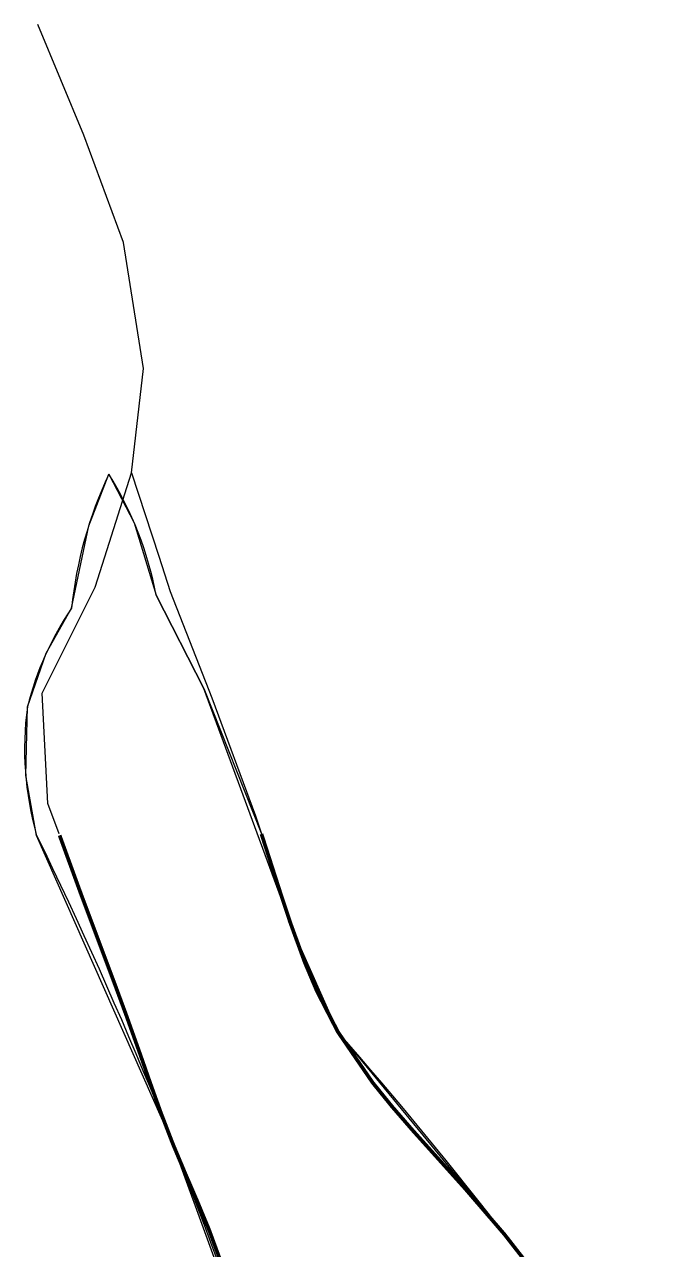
# Model space of a CAD drawing. Extents: x 203591 to 208218, y 4854879 to 4857795.
# Drawn here: x 207337.7 to 207369, y 4856002.8 to 4856062.3 of the extents above; entities that cross this region are included whole.
import ezdxf

# ---------------------------------------------------------------- set-up
doc = ezdxf.new("R2010")
doc.units = 0
doc.header["$LTSCALE"] = 1.5
doc.header["$MEASUREMENT"] = 0
for name, color, linetype in [('CD-MALHA-LOTES', 40, 'CONTINUOUS'), ('HD-CURSO-PERENE', 170, 'CONTINUOUS'), ('RU-QUADRAS', 210, 'CONTINUOUS')]:
    doc.layers.add(name, color=color, linetype=linetype)

msp = doc.modelspace()

# ---------------------------------------------------------------- linework, layer by layer
at = {"layer": 'CD-MALHA-LOTES', "linetype": 'Continuous', "flags": 128}
msp.add_lwpolyline([(207349.16, 4855996.38), (207344.91, 4856008.03), (207338.34, 4856022.89), (207337.81, 4856025.79), (207337.89, 4856029.14), (207338.81, 4856031.74), (207340.04, 4856033.93), (207340.87, 4856037.93), (207341.85, 4856040.43), (207343.08, 4856038.07), (207344.15, 4856034.55), (207346.47, 4856030.03), (207349.27, 4856022.96), (207350.85, 4856018.12), (207352.98, 4856013.35), (207361.38, 4856003.13), (207368.98, 4855992.67)], dxfattribs=at)
at = {"layer": 'HD-CURSO-PERENE', "flags": 128}
for points in [[(207342.954438, 4856040.503844), (207343.526117, 4856045.561783), (207342.553586, 4856051.679533), (207340.627848, 4856056.900045), (207338.402997, 4856062.272344)], [(207341.647598, 4856036.410637), (207342.954438, 4856040.503844), (207344.272348, 4856036.443663)], [(207339.432538, 4856022.957142), (207338.887271, 4856024.439656), (207338.610918, 4856029.802394), (207341.181495, 4856034.950737), (207341.647598, 4856036.410637)], [(207344.272348, 4856036.443663), (207344.827808, 4856034.732419), (207346.853688, 4856029.561522), (207348.977084, 4856023.838976), (207349.265949, 4856022.956878)]]:
    msp.add_lwpolyline(points, dxfattribs=at)
at = {"layer": 'HD-CURSO-PERENE', "const_width": 0.18, "flags": 128}
for points in [[(207347.322165, 4856002.092184), (207346.7102, 4856003.757167), (207346.134526, 4856005.142508), (207345.540171, 4856006.520578), (207344.959854, 4856007.904043), (207344.374418, 4856009.425664), (207343.868183, 4856010.837762), (207343.373051, 4856012.254198), (207342.675607, 4856014.205638), (207342.156843, 4856015.6131), (207341.102736, 4856018.421693), (207340.484366, 4856020.071656), (207339.456307, 4856022.890104)], [(207349.265949, 4856022.956878), (207350.18197, 4856020.113431), (207350.655371, 4856018.680941), (207351.376847, 4856016.70351), (207351.962432, 4856015.318421), (207352.978226, 4856013.347111), (207354.669636, 4856010.878903), (207355.617966, 4856009.710284), (207356.60614, 4856008.570625), (207358.111257, 4856006.898686), (207359.11696, 4856005.78335), (207361.070937, 4856003.513733), (207362.291695, 4856001.949321)]]:
    msp.add_lwpolyline(points, dxfattribs=at)
at = {"layer": 'RU-QUADRAS', "color": 6, "linetype": 'Continuous'}
msp.add_lwpolyline([(207368.98, 4855992.67, 0.029819801), (207352.98, 4856013.35), (207350.85, 4856018.12), (207346.47, 4856030.03), (207344.15, 4856034.55, 0.092941781), (207341.85, 4856040.43, 0.084698808), (207340.04, 4856033.93, 0.086032181), (207337.89, 4856029.14, 0.102678452), (207338.34, 4856022.89, -0.033253578), (207349.16, 4855996.38, -0.031040558)], format="xyb", dxfattribs=at)

doc.saveas('drawing.dxf')
